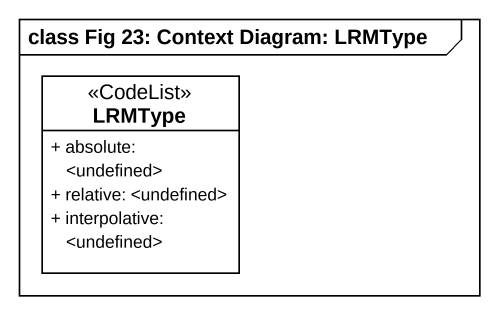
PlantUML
@startuml
mainframe class Fig 23: Context Diagram: LRMType
hide circle
hide empty members
skinparam classAttributeIconSize 0
class LRMType <<CodeList>> {
  + absolute: <undefined>
  + relative: <undefined>
  + interpolative: <undefined>
}
@enduml
